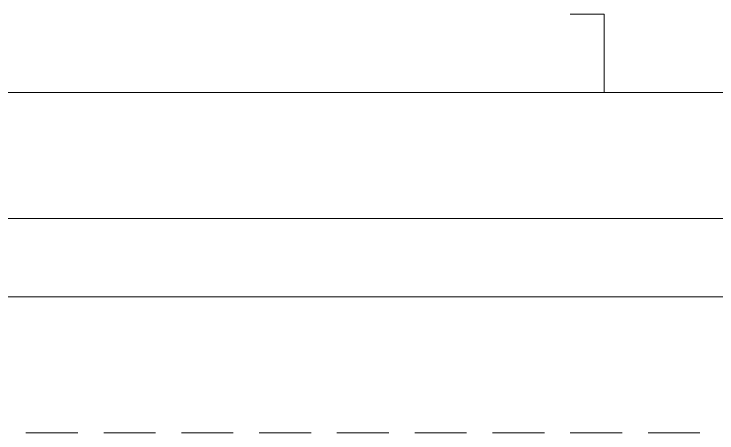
# Model space of a CAD drawing. Header units: millimetres. Extents: x -160614 to 59925, y -157025 to 0.
# Drawn here: x -40487 to -38421, y -117093 to -115863 of the extents above; entities that cross this region are included whole.
import ezdxf

# ---------------------------------------------------------------- set-up
doc = ezdxf.new("R2010")
doc.units = ezdxf.units.MM
doc.header["$LTSCALE"] = 8
doc.linetypes.add('HIDDEN', pattern=[9.525, 6.35, -3.175])
for name, color, linetype, lineweight in [('72_EGR_EQP_TAG', 9, 'Continuous', 5), ('Aluminum', 9, 'Continuous', 5), ('Proj', 9, 'Continuous', 5), ('Walls', 9, 'Continuous', 5)]:
    doc.layers.add(name, color=color, linetype=linetype, lineweight=lineweight)

# ---------------------------------------------------------------- blocks, each defined once
blk = doc.blocks.new('1stF')
at = {"layer": 'Aluminum', "color": 9}
blk.add_line((-38752.3, -116092.6, 0.1), (-37738.6, -116092.6, 0.1), dxfattribs=at)
at = {"layer": 'Proj', "color": 9}
for p, q in [((-51942.6, -116462.6, 0.1), (-37002.1, -116462.6, 0.1)), ((-52172.6, -116692.6, 0.1), (-36772.1, -116692.6, 0.1))]:
    blk.add_line(p, q, dxfattribs=at)
at = {"layer": 'Proj', "color": 9, "linetype": 'HIDDEN', "ltscale": 3, "elevation": 0.1}
blk.add_lwpolyline([(-23322.3, -93192.6), (-74742.3, -93192.6), (-74742.3, -117092.6), (-23322.3, -117092.6)], dxfattribs=at)
at = {"layer": 'Walls', "color": 9}
for p, q in [((-38852.3, -115862.6, 0.1), (-38752.3, -115862.6, 0.1)), ((-38752.3, -115862.6, 0.1), (-38752.3, -116092.6, 0.1)), ((-40720.8, -116092.6, 0.1), (-38752.3, -116092.6, 0.1))]:
    blk.add_line(p, q, dxfattribs=at)

msp = doc.modelspace()

# ---------------------------------------------------------------- block references
at = {"layer": '72_EGR_EQP_TAG'}
msp.add_blockref('1stF', (0, 0), dxfattribs=at)

doc.saveas('drawing.dxf')
